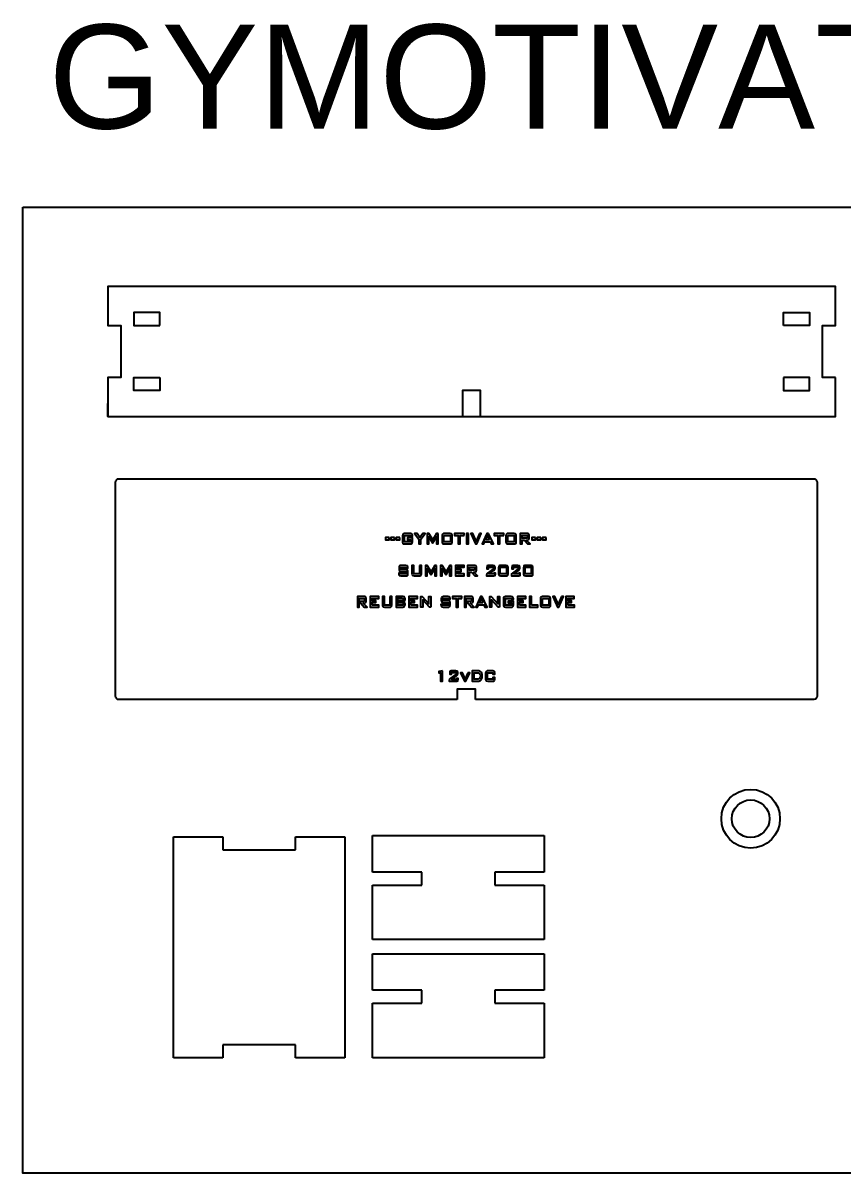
# Model space of a CAD drawing. Header units: inches. Extents: x 560 to 889, y -105 to 747.
# Drawn here: x 560.47 to 568.35, y 736.25 to 747.32 of the extents above; entities that cross this region are included whole.
import ezdxf

# ---------------------------------------------------------------- set-up
doc = ezdxf.new("R2010")
doc.units = ezdxf.units.IN
doc.header["$MEASUREMENT"] = 0
doc.layers.add('DEFAULT_LAYER', color=1, linetype='Continuous')
doc.styles.get("Standard").update_dxf_attribs({"font": 'arial.ttf'})

msp = doc.modelspace()

# ---------------------------------------------------------------- linework, layer by layer
at = {"color": 1}
for p, q in [((561.281, 743.53), (561.281, 743.655)), ((561.912, 737.361), (561.912, 739.486)), ((561.912, 739.486), (562.387, 739.486)), ((562.387, 739.486), (562.387, 739.361)), ((563.087, 739.486), (563.562, 739.486)), ((563.087, 739.361), (563.087, 739.486)), ((563.562, 739.486), (563.562, 737.361)), ((563.828, 739.148), (563.828, 739.498)), ((563.828, 739.498), (565.478, 739.498)), ((565.478, 739.498), (565.478, 739.148)), ((562.387, 739.361), (563.087, 739.361)), ((564.303, 739.148), (563.828, 739.148)), ((564.303, 739.023), (564.303, 739.148)), ((565.478, 739.148), (565.003, 739.148)), ((565.003, 739.148), (565.003, 739.023)), ((563.828, 738.498), (563.828, 739.023)), ((563.828, 739.023), (564.303, 739.023)), ((565.003, 739.023), (565.478, 739.023)), ((565.478, 739.023), (565.478, 738.498)), ((565.478, 738.498), (563.828, 738.498)), ((563.828, 738.011), (563.828, 738.361)), ((563.828, 738.361), (565.478, 738.361)), ((565.478, 738.361), (565.478, 738.011)), ((564.303, 738.011), (563.828, 738.011)), ((564.303, 737.886), (564.303, 738.011)), ((565.478, 738.011), (565.003, 738.011)), ((565.003, 738.011), (565.003, 737.886)), ((563.828, 737.361), (563.828, 737.886)), ((563.828, 737.886), (564.303, 737.886)), ((565.003, 737.886), (565.478, 737.886)), ((565.478, 737.886), (565.478, 737.361)), ((563.087, 737.486), (562.387, 737.486)), ((562.387, 737.486), (562.387, 737.361)), ((563.087, 737.361), (563.087, 737.486)), ((562.387, 737.361), (561.912, 737.361)), ((563.562, 737.361), (563.087, 737.361)), ((565.478, 737.361), (563.828, 737.361))]:
    msp.add_line(p, q, dxfattribs=at)
at = {"color": 3}
msp.add_lwpolyline([(560.466, 745.545), (582.036, 745.545), (582.036, 736.253), (560.466, 736.253)], close=True, dxfattribs=at)
at = {"color": 1}
for points in [[(568.281, 743.905), (568.156, 743.905), (568.156, 744.405), (568.281, 744.405), (568.281, 744.78), (561.281, 744.78), (561.281, 744.405), (561.406, 744.405), (561.406, 743.905), (561.281, 743.905), (561.281, 743.53), (568.281, 743.53)], [(564.693, 743.53), (564.868, 743.53), (564.868, 743.78), (564.693, 743.78)]]:
    msp.add_lwpolyline(points, close=True, dxfattribs=at)
at = {"color": 1, "linetype": 'ByBlock'}
for points in [[(561.781, 744.405), (561.781, 744.53), (561.531, 744.53), (561.531, 744.405)], [(567.781, 744.405), (567.781, 744.53), (568.031, 744.53), (568.031, 744.405)], [(561.781, 743.905), (561.781, 743.78), (561.531, 743.78), (561.531, 743.905)], [(567.781, 743.905), (567.781, 743.78), (568.031, 743.78), (568.031, 743.905)]]:
    msp.add_lwpolyline(points, close=True, dxfattribs=at)
at = {"color": 1}
msp.add_lwpolyline([(564.643, 740.807), (561.388, 740.807, -0.414214), (561.355, 740.839), (561.355, 742.899, -0.414214), (561.388, 742.932), (568.073, 742.932, -0.414214), (568.105, 742.899), (568.105, 740.839, -0.414214), (568.073, 740.807), (564.818, 740.807)], format="xyb", dxfattribs=at)
at = {"color": 2, "linetype": 'ByBlock', "flags": 128}
for points in [[(564.212, 742.387), (564.207, 742.399), (564.204, 742.401), (564.192, 742.404), (564.136, 742.404), (564.13, 742.403), (564.121, 742.399), (564.119, 742.395), (564.117, 742.38), (564.117, 742.32), (564.121, 742.309), (564.124, 742.306), (564.136, 742.304), (564.199, 742.304), (564.207, 742.309), (564.21, 742.312), (564.212, 742.328), (564.212, 742.362), (564.163, 742.362), (564.163, 742.345), (564.194, 742.345), (564.194, 742.323), (564.135, 742.323), (564.135, 742.386), (564.194, 742.386), (564.194, 742.378), (564.212, 742.378), (564.212, 742.387)], [(564.595, 742.387), (564.592, 742.399), (564.588, 742.401), (564.576, 742.404), (564.516, 742.404), (564.51, 742.403), (564.501, 742.399), (564.499, 742.395), (564.497, 742.38), (564.497, 742.32), (564.501, 742.309), (564.504, 742.306), (564.516, 742.304), (564.582, 742.304), (564.592, 742.309), (564.593, 742.312), (564.595, 742.328), (564.595, 742.387)], [(565.21, 742.387), (565.205, 742.399), (565.202, 742.401), (565.19, 742.404), (565.131, 742.404), (565.124, 742.403), (565.116, 742.399), (565.113, 742.395), (565.111, 742.38), (565.111, 742.32), (565.116, 742.309), (565.119, 742.306), (565.131, 742.304), (565.197, 742.304), (565.205, 742.309), (565.208, 742.312), (565.21, 742.328), (565.21, 742.387)], [(565.336, 742.387), (565.332, 742.399), (565.329, 742.401), (565.317, 742.404), (565.249, 742.404), (565.249, 742.304), (565.267, 742.304), (565.267, 742.341), (565.285, 742.341), (565.317, 742.304), (565.344, 742.304), (565.307, 742.341), (565.317, 742.341), (565.321, 742.342), (565.332, 742.346), (565.332, 742.347), (565.336, 742.361), (565.336, 742.387)], [(564.168, 742.08), (564.163, 742.092), (564.16, 742.094), (564.148, 742.097), (564.102, 742.097), (564.096, 742.096), (564.087, 742.092), (564.085, 742.088), (564.083, 742.073), (564.083, 742.054), (564.087, 742.043), (564.091, 742.041), (564.102, 742.038), (564.152, 742.038), (564.152, 742.015), (564.096, 742.015), (564.096, 742.023), (564.08, 742.023), (564.08, 742.013), (564.084, 742.002), (564.087, 741.999), (564.1, 741.997), (564.156, 741.997), (564.165, 742.002), (564.167, 742.005), (564.169, 742.021), (564.169, 742.034), (564.168, 742.041), (564.165, 742.053), (564.162, 742.055), (564.149, 742.058), (564.099, 742.058), (564.099, 742.079), (564.152, 742.079), (564.152, 742.072), (564.168, 742.072), (564.168, 742.08)], [(564.829, 742.08), (564.824, 742.093), (564.823, 742.094), (564.811, 742.097), (564.742, 742.097), (564.742, 741.997), (564.761, 741.997), (564.761, 742.034), (564.779, 742.034), (564.811, 741.997), (564.837, 741.997), (564.801, 742.034), (564.811, 742.034), (564.815, 742.035), (564.824, 742.039), (564.826, 742.04), (564.829, 742.054), (564.829, 742.08)], [(564.926, 742.016), (564.924, 742.005), (564.924, 741.997), (564.996, 741.997), (565.006, 742.001), (565.007, 742.002), (565.01, 742.016), (565.01, 742.024), (564.995, 742.024), (564.995, 742.015), (564.948, 742.015), (564.995, 742.05), (565.004, 742.06), (565.006, 742.071), (565.006, 742.081), (565.002, 742.093), (565, 742.094), (564.988, 742.097), (564.941, 742.097), (564.932, 742.093), (564.931, 742.091), (564.928, 742.077), (564.928, 742.064), (564.944, 742.064), (564.944, 742.08), (564.99, 742.08), (564.99, 742.066), (564.934, 742.024), (564.926, 742.016), (564.926, 742.015)], [(565.166, 742.016), (565.164, 742.005), (565.164, 741.997), (565.236, 741.997), (565.245, 742.001), (565.247, 742.002), (565.249, 742.016), (565.249, 742.024), (565.234, 742.024), (565.234, 742.015), (565.188, 742.015), (565.235, 742.05), (565.243, 742.06), (565.245, 742.071), (565.245, 742.081), (565.242, 742.093), (565.239, 742.094), (565.227, 742.097), (565.181, 742.097), (565.172, 742.093), (565.171, 742.091), (565.168, 742.077), (565.168, 742.064), (565.183, 742.064), (565.183, 742.08), (565.229, 742.08), (565.229, 742.066), (565.174, 742.024), (565.166, 742.016), (565.166, 742.015)], [(563.768, 741.78), (563.764, 741.793), (563.761, 741.795), (563.75, 741.797), (563.682, 741.797), (563.682, 741.697), (563.7, 741.697), (563.7, 741.734), (563.717, 741.734), (563.749, 741.697), (563.777, 741.697), (563.739, 741.734), (563.75, 741.734), (563.754, 741.735), (563.764, 741.74), (563.765, 741.74), (563.768, 741.754), (563.768, 741.78)], [(564.797, 741.78), (564.793, 741.793), (564.791, 741.795), (564.78, 741.797), (564.711, 741.797), (564.711, 741.697), (564.73, 741.697), (564.73, 741.734), (564.747, 741.734), (564.779, 741.697), (564.806, 741.697), (564.769, 741.734), (564.78, 741.734), (564.784, 741.735), (564.793, 741.74), (564.794, 741.74), (564.797, 741.754), (564.797, 741.78)], [(565.183, 741.78), (565.178, 741.792), (565.175, 741.795), (565.163, 741.797), (565.107, 741.797), (565.1, 741.796), (565.092, 741.792), (565.089, 741.789), (565.088, 741.773), (565.088, 741.713), (565.092, 741.702), (565.095, 741.699), (565.107, 741.697), (565.17, 741.697), (565.178, 741.702), (565.181, 741.706), (565.183, 741.721), (565.183, 741.755), (565.134, 741.755), (565.134, 741.738), (565.165, 741.738), (565.165, 741.716), (565.106, 741.716), (565.106, 741.779), (565.165, 741.779), (565.165, 741.772), (565.183, 741.772), (565.183, 741.78)], [(565.541, 741.78), (565.537, 741.792), (565.534, 741.795), (565.522, 741.797), (565.463, 741.797), (565.456, 741.796), (565.447, 741.792), (565.445, 741.789), (565.443, 741.773), (565.443, 741.713), (565.447, 741.702), (565.451, 741.699), (565.463, 741.697), (565.529, 741.697), (565.537, 741.702), (565.54, 741.706), (565.541, 741.721), (565.541, 741.78)], [(564.648, 741.067), (564.644, 741.079), (564.642, 741.081), (564.629, 741.083), (564.589, 741.083), (564.583, 741.083), (564.574, 741.079), (564.573, 741.078), (564.57, 741.064), (564.57, 741.051), (564.586, 741.051), (564.586, 741.066), (564.632, 741.066), (564.632, 741.053), (564.576, 741.011), (564.568, 741.003), (564.566, 740.992), (564.566, 740.983), (564.633, 740.983), (564.638, 740.984), (564.648, 740.987), (564.649, 740.989), (564.652, 741.003), (564.652, 741.011), (564.637, 741.011), (564.637, 741.001), (564.591, 741.001), (564.637, 741.037), (564.646, 741.046), (564.648, 741.057), (564.648, 741.067)]]:
    msp.add_lwpolyline(points, dxfattribs=at)
for points in [[(564.292, 742.349), (564.333, 742.404), (564.311, 742.404), (564.284, 742.365), (564.256, 742.404), (564.232, 742.404), (564.273, 742.349), (564.273, 742.304), (564.292, 742.304)], [(564.46, 742.404), (564.444, 742.404), (564.408, 742.343), (564.37, 742.404), (564.355, 742.404), (564.355, 742.304), (564.37, 742.304), (564.37, 742.373), (564.405, 742.316), (564.408, 742.316), (564.442, 742.372), (564.442, 742.304), (564.46, 742.304)], [(564.515, 742.386), (564.577, 742.386), (564.577, 742.323), (564.515, 742.323)], [(564.708, 742.386), (564.708, 742.404), (564.616, 742.404), (564.616, 742.386), (564.653, 742.386), (564.653, 742.304), (564.672, 742.304), (564.672, 742.386)], [(564.75, 742.404), (564.731, 742.404), (564.731, 742.304), (564.75, 742.304)], [(564.857, 742.404), (564.825, 742.331), (564.793, 742.404), (564.772, 742.404), (564.818, 742.304), (564.831, 742.304), (564.874, 742.404)], [(564.945, 742.404), (564.927, 742.404), (564.881, 742.304), (564.9, 742.304), (564.909, 742.325), (564.96, 742.325), (564.969, 742.304), (564.99, 742.304)], [(564.952, 742.344), (564.917, 742.344), (564.934, 742.384)], [(565.09, 742.386), (565.09, 742.404), (564.998, 742.404), (564.998, 742.386), (565.034, 742.386), (565.034, 742.304), (565.053, 742.304), (565.053, 742.386)], [(565.13, 742.386), (565.191, 742.386), (565.191, 742.323), (565.13, 742.323)], [(565.317, 742.378), (565.317, 742.367), (565.315, 742.361), (565.309, 742.359), (565.267, 742.359), (565.267, 742.386), (565.309, 742.386), (565.315, 742.384)], [(563.988, 742.365), (563.952, 742.365), (563.952, 742.345), (563.988, 742.345)], [(564.039, 742.365), (564.003, 742.365), (564.003, 742.345), (564.039, 742.345)], [(564.091, 742.365), (564.054, 742.365), (564.054, 742.345), (564.091, 742.345)], [(565.397, 742.365), (565.36, 742.365), (565.36, 742.345), (565.397, 742.345)], [(565.447, 742.365), (565.411, 742.365), (565.411, 742.345), (565.447, 742.345)], [(565.498, 742.365), (565.463, 742.365), (565.463, 742.345), (565.498, 742.345)], [(564.279, 742.097), (564.279, 742.015), (564.226, 742.015), (564.226, 742.097), (564.207, 742.097), (564.207, 742.021), (564.208, 742.013), (564.212, 742.002), (564.215, 741.999), (564.228, 741.997), (564.284, 741.997), (564.294, 742.002), (564.295, 742.005), (564.298, 742.021), (564.298, 742.097)], [(564.443, 742.097), (564.428, 742.097), (564.391, 742.036), (564.354, 742.097), (564.339, 742.097), (564.339, 741.997), (564.354, 741.997), (564.354, 742.065), (564.388, 742.009), (564.392, 742.009), (564.426, 742.065), (564.426, 741.997), (564.443, 741.997)], [(564.587, 742.097), (564.571, 742.097), (564.535, 742.036), (564.497, 742.097), (564.482, 742.097), (564.482, 741.997), (564.497, 741.997), (564.497, 742.065), (564.532, 742.009), (564.535, 742.009), (564.569, 742.065), (564.569, 741.997), (564.587, 741.997)], [(564.644, 742.015), (564.644, 742.04), (564.681, 742.04), (564.681, 742.057), (564.644, 742.057), (564.644, 742.08), (564.708, 742.08), (564.708, 742.097), (564.626, 742.097), (564.626, 741.997), (564.708, 741.997), (564.708, 742.015)], [(564.811, 742.071), (564.811, 742.06), (564.809, 742.054), (564.802, 742.052), (564.761, 742.052), (564.761, 742.079), (564.802, 742.079), (564.809, 742.077)], [(565.132, 742.073), (565.131, 742.08), (565.127, 742.092), (565.125, 742.094), (565.113, 742.097), (565.059, 742.097), (565.054, 742.096), (565.045, 742.092), (565.043, 742.088), (565.041, 742.073), (565.041, 742.013), (565.045, 742.002), (565.047, 741.999), (565.059, 741.997), (565.118, 741.997), (565.127, 742.002), (565.129, 742.005), (565.132, 742.021)], [(565.057, 742.08), (565.115, 742.08), (565.115, 742.015), (565.057, 742.015)], [(565.371, 742.073), (565.37, 742.08), (565.367, 742.092), (565.365, 742.094), (565.353, 742.097), (565.298, 742.097), (565.293, 742.096), (565.284, 742.092), (565.282, 742.088), (565.281, 742.073), (565.281, 742.013), (565.284, 742.002), (565.287, 741.999), (565.298, 741.997), (565.358, 741.997), (565.367, 742.002), (565.369, 742.005), (565.371, 742.021)], [(565.297, 742.08), (565.354, 742.08), (565.354, 742.015), (565.297, 742.015)], [(563.75, 741.772), (563.75, 741.76), (563.749, 741.754), (563.742, 741.752), (563.7, 741.752), (563.7, 741.779), (563.742, 741.779), (563.749, 741.778)], [(563.825, 741.716), (563.825, 741.74), (563.861, 741.74), (563.861, 741.757), (563.825, 741.757), (563.825, 741.78), (563.887, 741.78), (563.887, 741.797), (563.806, 741.797), (563.806, 741.697), (563.888, 741.697), (563.888, 741.716)], [(563.994, 741.797), (563.994, 741.716), (563.942, 741.716), (563.942, 741.797), (563.923, 741.797), (563.923, 741.713), (563.927, 741.702), (563.931, 741.699), (563.942, 741.697), (564, 741.697), (564.009, 741.702), (564.011, 741.706), (564.013, 741.721), (564.013, 741.797)], [(564.141, 741.729), (564.137, 741.742), (564.137, 741.743), (564.127, 741.749), (564.137, 741.754), (564.141, 741.766), (564.141, 741.78), (564.136, 741.792), (564.134, 741.795), (564.123, 741.797), (564.054, 741.797), (564.054, 741.697), (564.118, 741.697), (564.125, 741.698), (564.135, 741.701), (564.137, 741.704), (564.141, 741.717)], [(564.124, 741.773), (564.124, 741.764), (564.121, 741.758), (564.115, 741.756), (564.072, 741.756), (564.072, 741.781), (564.115, 741.781), (564.121, 741.779)], [(564.124, 741.732), (564.124, 741.724), (564.122, 741.717), (564.115, 741.715), (564.072, 741.715), (564.072, 741.74), (564.115, 741.74), (564.122, 741.739)], [(564.196, 741.716), (564.196, 741.74), (564.233, 741.74), (564.233, 741.757), (564.196, 741.757), (564.196, 741.78), (564.259, 741.78), (564.259, 741.797), (564.177, 741.797), (564.177, 741.697), (564.26, 741.697), (564.26, 741.716)], [(564.388, 741.697), (564.375, 741.697), (564.311, 741.765), (564.311, 741.697), (564.294, 741.697), (564.294, 741.797), (564.306, 741.797), (564.371, 741.729), (564.371, 741.797), (564.388, 741.797)], [(564.575, 741.775), (564.574, 741.78), (564.571, 741.792), (564.567, 741.795), (564.554, 741.797), (564.51, 741.797), (564.503, 741.796), (564.493, 741.792), (564.492, 741.789), (564.489, 741.773), (564.489, 741.762), (564.49, 741.755), (564.493, 741.744), (564.497, 741.741), (564.51, 741.739), (564.559, 741.739), (564.559, 741.716), (564.503, 741.716), (564.503, 741.723), (564.486, 741.723), (564.486, 741.721), (564.487, 741.713), (564.49, 741.702), (564.493, 741.699), (564.506, 741.697), (564.562, 741.697), (564.571, 741.702), (564.573, 741.706), (564.576, 741.721), (564.576, 741.734), (564.575, 741.741), (564.571, 741.753), (564.568, 741.756), (564.555, 741.758), (564.505, 741.758), (564.505, 741.779), (564.558, 741.779), (564.558, 741.773), (564.575, 741.773)], [(564.688, 741.779), (564.688, 741.797), (564.596, 741.797), (564.596, 741.779), (564.632, 741.779), (564.632, 741.697), (564.651, 741.697), (564.651, 741.779)], [(564.78, 741.772), (564.78, 741.76), (564.778, 741.754), (564.771, 741.752), (564.73, 741.752), (564.73, 741.779), (564.771, 741.779), (564.778, 741.778)], [(564.883, 741.797), (564.865, 741.797), (564.82, 741.697), (564.839, 741.697), (564.848, 741.719), (564.898, 741.719), (564.908, 741.697), (564.929, 741.697)], [(564.89, 741.737), (564.856, 741.737), (564.874, 741.778)], [(565.049, 741.697), (565.036, 741.697), (564.971, 741.765), (564.971, 741.697), (564.955, 741.697), (564.955, 741.797), (564.968, 741.797), (565.032, 741.729), (565.032, 741.797), (565.049, 741.797)], [(565.241, 741.716), (565.241, 741.74), (565.277, 741.74), (565.277, 741.757), (565.241, 741.757), (565.241, 741.78), (565.304, 741.78), (565.304, 741.797), (565.222, 741.797), (565.222, 741.697), (565.304, 741.697), (565.304, 741.716)], [(565.358, 741.716), (565.358, 741.797), (565.339, 741.797), (565.339, 741.697), (565.418, 741.697), (565.418, 741.716)], [(565.462, 741.779), (565.523, 741.779), (565.523, 741.716), (565.462, 741.716)], [(565.646, 741.797), (565.615, 741.724), (565.583, 741.797), (565.562, 741.797), (565.607, 741.697), (565.621, 741.697), (565.665, 741.797)], [(565.705, 741.716), (565.705, 741.74), (565.742, 741.74), (565.742, 741.757), (565.705, 741.757), (565.705, 741.78), (565.768, 741.78), (565.768, 741.797), (565.686, 741.797), (565.686, 741.697), (565.769, 741.697), (565.769, 741.716)], [(564.501, 741.084), (564.466, 741.078), (564.466, 741.064), (564.483, 741.064), (564.483, 740.983), (564.501, 740.983)], [(564.746, 741.065), (564.72, 741.006), (564.692, 741.065), (564.674, 741.065), (564.713, 740.983), (564.724, 740.983), (564.763, 741.065)], [(564.883, 741.048), (564.879, 741.06), (564.872, 741.07), (564.87, 741.072), (564.862, 741.078), (564.851, 741.082), (564.838, 741.083), (564.787, 741.083), (564.787, 740.983), (564.833, 740.983), (564.843, 740.984), (564.853, 740.985), (564.856, 740.986), (564.866, 740.991), (564.872, 740.997), (564.879, 741.009), (564.882, 741.019), (564.884, 741.034)], [(564.863, 741.019), (564.857, 741.009), (564.853, 741.007), (564.843, 741.003), (564.829, 741.002), (564.805, 741.002), (564.805, 741.065), (564.838, 741.065), (564.849, 741.064), (564.858, 741.058), (564.863, 741.049), (564.865, 741.034)], [(565.003, 741.06), (565.003, 741.067), (564.999, 741.078), (564.996, 741.081), (564.984, 741.083), (564.936, 741.083), (564.929, 741.083), (564.92, 741.078), (564.918, 741.075), (564.916, 741.06), (564.916, 741.007), (564.916, 741), (564.92, 740.988), (564.924, 740.986), (564.936, 740.983), (564.984, 740.983), (564.99, 740.984), (564.999, 740.988), (565.001, 740.992), (565.003, 741.007), (565.003, 741.019), (564.985, 741.019), (564.985, 741.002), (564.935, 741.002), (564.935, 741.065), (564.985, 741.065), (564.985, 741.05), (565.003, 741.05)]]:
    msp.add_lwpolyline(points, close=True, dxfattribs=at)
at = {"color": 1}
msp.add_lwpolyline([(564.818, 740.807), (564.818, 740.907), (564.643, 740.907), (564.643, 740.807)], dxfattribs=at)
at = {"color": 4}
for radius in [0.282, 0.181]:
    msp.add_circle((567.465, 739.661), radius, dxfattribs=at)

# ---------------------------------------------------------------- texts
at = {"layer": 'DEFAULT_LAYER', "color": 3, "linetype": 'Continuous', "insert": (560.711, 747.3), "char_height": 1, "attachment_point": 1}
msp.add_mtext_dynamic_manual_height_columns('GYMOTIVATOR', width=251.62939, gutter_width=1, heights=[21.975], dxfattribs=at)

doc.saveas('drawing.dxf')
